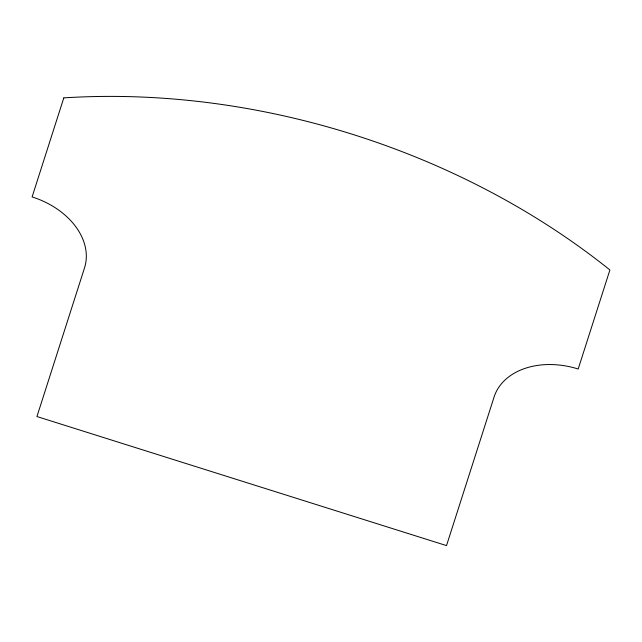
<?xml version="1.0" encoding="UTF-8"?>
<svg xmlns="http://www.w3.org/2000/svg" width="642" height="642" viewBox="0 0 642 642"><rect width="100%" height="100%" fill="white"/><g stroke="black" fill="none" stroke-linecap="round" stroke-linejoin="round"><path stroke-width="0.96" d="M63.807 97.873L32.1 196.925A71.575 52.002 17.2 0 1 84.503 267.963L36.947 416.546L446.511 545.604L494.075 397.021A71.575 52.002 17.2 0 1 578.193 369.006L609.9 269.953A608.359 442.017 17.2 0 0 63.807 97.873"/></g></svg>
